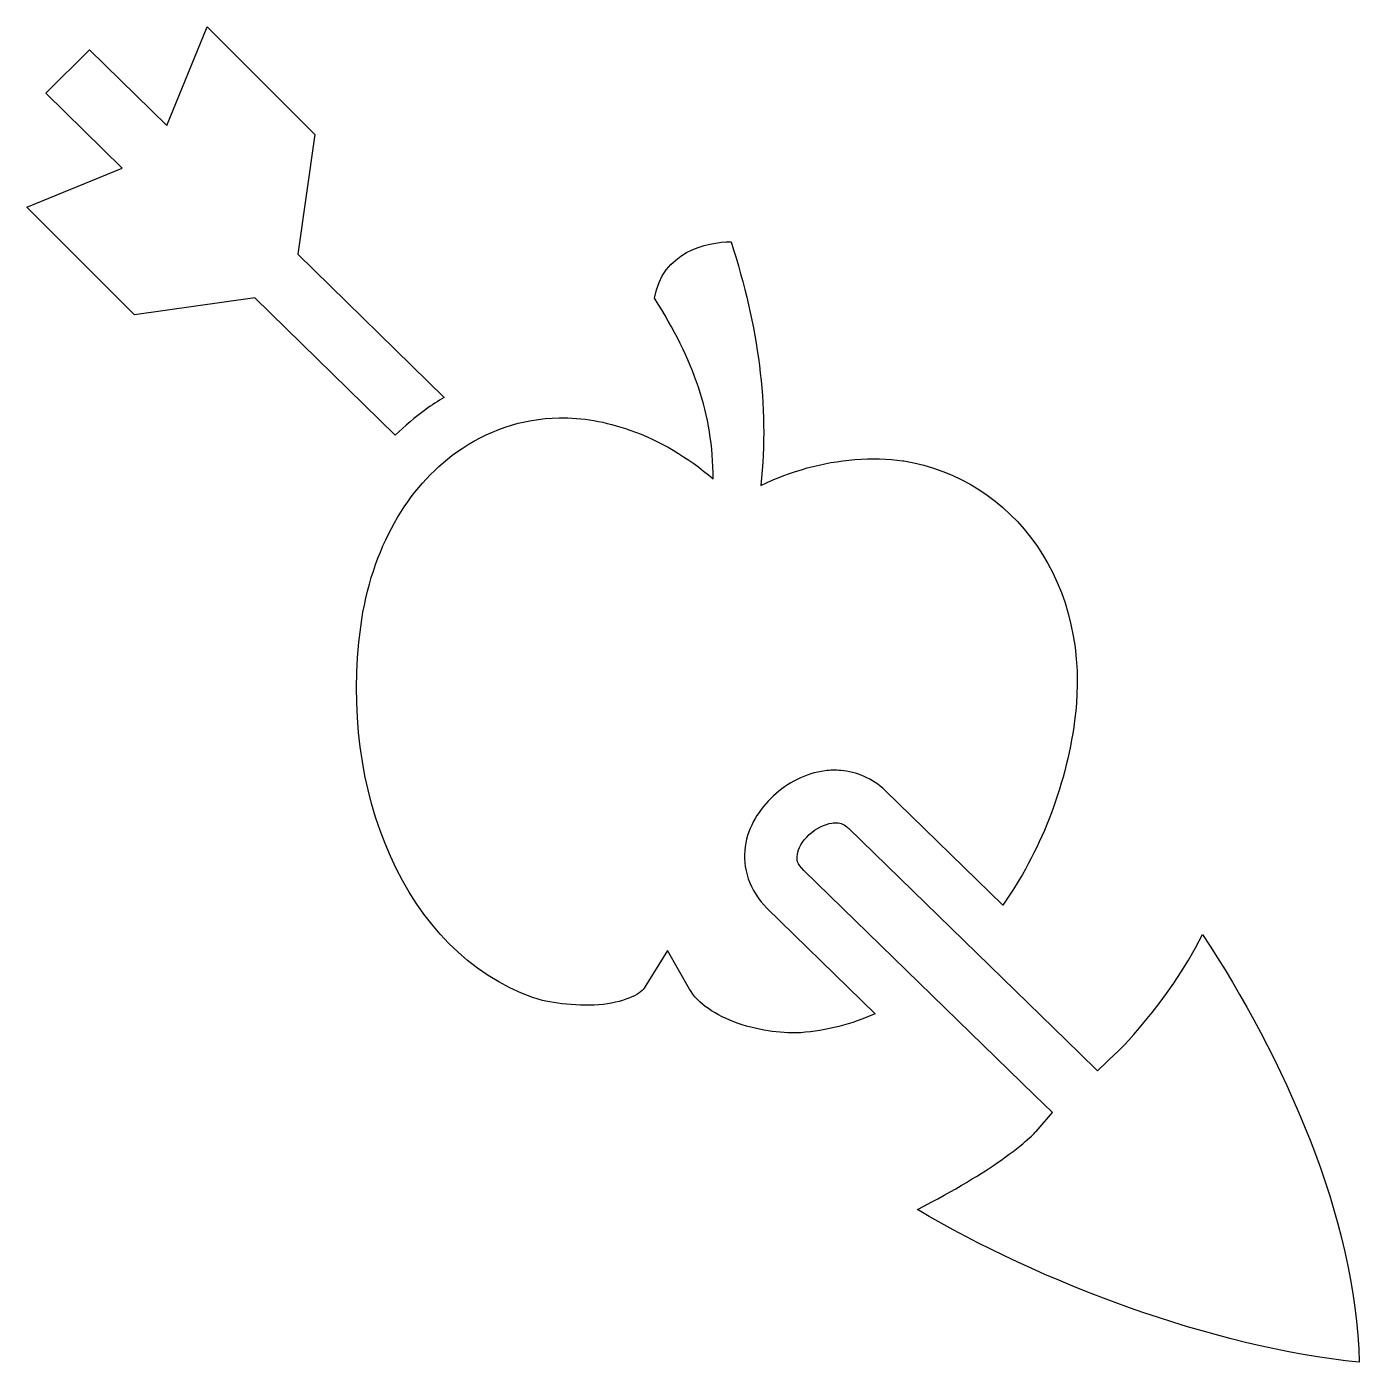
# Model space of a CAD drawing. Header units: centimetres. Extents: x -9.9 to 10, y -9.9 to 10.1.
import ezdxf

# ---------------------------------------------------------------- set-up
doc = ezdxf.new("R2010")
doc.units = ezdxf.units.CM
doc.header["$MEASUREMENT"] = 0
doc.layers.add('Layer 1', color=7, linetype='Continuous')

msp = doc.modelspace()

# ---------------------------------------------------------------- linework, layer by layer
at = {"layer": 'Layer 1'}
for points, knots in [([(-7.18171, 10.07814), (-7.18171, 10.07814), (-7.78395, 8.601), (-7.78395, 8.601), (-7.78395, 8.601), (-7.78395, 8.601), (-8.93961, 9.73287), (-8.93961, 9.73287), (-8.93961, 9.73287), (-8.93961, 9.73287), (-9.58925, 9.08323), (-9.58925, 9.08323), (-9.58925, 9.08323), (-9.58925, 9.08323), (-8.4481, 7.96578), (-8.4481, 7.96578), (-8.4481, 7.96578), (-8.4481, 7.96578), (-9.87658, 7.38336), (-9.87658, 7.38336), (-9.87658, 7.38336), (-9.87658, 7.38336), (-8.26492, 5.7717), (-8.26492, 5.7717), (-8.26492, 5.7717), (-8.26492, 5.7717), (-6.46882, 6.02871), (-6.46882, 6.02871), (-6.46882, 6.02871), (-6.46882, 6.02871), (-4.36835, 3.97167), (-4.36835, 3.97167), (-4.36835, 3.97167), (-4.2254, 4.11344), (-4.07317, 4.2423), (-3.91239, 4.35776), (-3.91239, 4.35776), (-3.82283, 4.42207), (-3.73031, 4.48161), (-3.63577, 4.53697), (-3.63577, 4.53697), (-3.63577, 4.53697), (-5.8245, 6.68096), (-5.8245, 6.68096), (-5.8245, 6.68096), (-5.8245, 6.68096), (-5.57023, 8.46648), (-5.57023, 8.46648), (-5.57023, 8.46648), (-5.57023, 8.46648), (-7.18171, 10.07814), (-7.18171, 10.07814)], [0, 0, 0, 0, 0.07142857, 0.07142857, 0.07142857, 0.07142857, 0.14285714, 0.14285714, 0.14285714, 0.14285714, 0.21428571, 0.21428571, 0.21428571, 0.21428571, 0.28571429, 0.28571429, 0.28571429, 0.28571429, 0.35714286, 0.35714286, 0.35714286, 0.35714286, 0.42857143, 0.42857143, 0.42857143, 0.42857143, 0.5, 0.5, 0.5, 0.5, 0.57142857, 0.57142857, 0.57142857, 0.57142857, 0.64285714, 0.64285714, 0.64285714, 0.64285714, 0.71428571, 0.71428571, 0.71428571, 0.71428571, 0.78571429, 0.78571429, 0.78571429, 0.78571429, 0.85714286, 0.85714286, 0.85714286, 0.85714286, 1, 1, 1, 1]), ([(0.65099, 6.8641), (0.29104, 6.86423), (-0.38141, 6.712), (-0.49151, 6.02074), (-0.49151, 6.02074), (0.09041, 5.09195), (0.38179, 4.3002), (0.38348, 3.31946), (0.38348, 3.31946), (0.00705, 3.64386), (-0.41274, 3.89294), (-0.86048, 4.05078), (-0.86048, 4.05078), (-1.22409, 4.1788), (-1.57776, 4.23733), (-1.91594, 4.23261), (-1.91594, 4.23261), (-2.47973, 4.22472), (-3.00008, 4.04214), (-3.45254, 3.71732), (-3.45254, 3.71732), (-4.17631, 3.19773), (-4.72348, 2.2966), (-4.8849, 1.10691), (-4.8849, 1.10691), (-5.21389, -1.31758), (-4.23231, -3.75485), (-2.30338, -4.43421), (-2.30338, -4.43421), (-2.10266, -4.50493), (-1.68419, -4.56721), (-1.32567, -4.53963), (-1.32567, -4.53963), (-0.96712, -4.51205), (-0.70652, -4.38416), (-0.64833, -4.29059), (-0.64833, -4.29059), (-0.64833, -4.29059), (-0.29918, -3.7279), (-0.29918, -3.7279), (-0.29918, -3.7279), (-0.29918, -3.7279), (0.02897, -4.30375), (0.02897, -4.30375), (0.02897, -4.30375), (0.14822, -4.51362), (0.42307, -4.70194), (0.75637, -4.81769), (0.75637, -4.81769), (1.08971, -4.93344), (1.47006, -4.97316), (1.69334, -4.956), (1.69334, -4.956), (2.07859, -4.92674), (2.45186, -4.82853), (2.80683, -4.67276), (2.80683, -4.67276), (2.80683, -4.67276), (1.18598, -3.09538), (1.18598, -3.09538), (1.18598, -3.09538), (1.18598, -3.09538), (1.18598, -3.09411), (1.18598, -3.09411), (1.18598, -3.09411), (0.92538, -2.83883), (0.81676, -2.48436), (0.86179, -2.17696), (0.86179, -2.17696), (0.90691, -1.86956), (1.07208, -1.61334), (1.28347, -1.41794), (1.28347, -1.41794), (1.4949, -1.22245), (1.76039, -1.08081), (2.05966, -1.04235), (2.05966, -1.04235), (2.13447, -1.03265), (2.21189, -1.03172), (2.29032, -1.03834), (2.29032, -1.03834), (2.52494, -1.05816), (2.76619, -1.15236), (2.95438, -1.33617), (2.95438, -1.33617), (2.95438, -1.33617), (2.95573, -1.33744), (2.95573, -1.33744), (2.95573, -1.33744), (2.95573, -1.33744), (4.71359, -3.0479), (4.71359, -3.0479), (4.71359, -3.0479), (5.2643, -2.26712), (5.64866, -1.31066), (5.78634, -0.29644), (5.78634, -0.29644), (6.06591, 1.76359), (4.84599, 3.33338), (3.23518, 3.58824), (3.23518, 3.58824), (3.23518, 3.58824), (3.21663, 3.59085), (3.21663, 3.59085), (3.21663, 3.59085), (2.99841, 3.62332), (2.75573, 3.62775), (2.49977, 3.60797), (2.49977, 3.60797), (2.02412, 3.57179), (1.54918, 3.44006), (1.09769, 3.22319), (1.09769, 3.22319), (1.22133, 4.44172), (1.06277, 5.5679), (0.65105, 6.86414), (0.65105, 6.86414), (0.65105, 6.86414), (0.65099, 6.8641), (0.65099, 6.8641)], [0, 0, 0, 0, 0.03225806, 0.03225806, 0.03225806, 0.03225806, 0.06451613, 0.06451613, 0.06451613, 0.06451613, 0.09677419, 0.09677419, 0.09677419, 0.09677419, 0.12903226, 0.12903226, 0.12903226, 0.12903226, 0.16129032, 0.16129032, 0.16129032, 0.16129032, 0.19354839, 0.19354839, 0.19354839, 0.19354839, 0.22580645, 0.22580645, 0.22580645, 0.22580645, 0.25806452, 0.25806452, 0.25806452, 0.25806452, 0.29032258, 0.29032258, 0.29032258, 0.29032258, 0.32258065, 0.32258065, 0.32258065, 0.32258065, 0.35483871, 0.35483871, 0.35483871, 0.35483871, 0.38709677, 0.38709677, 0.38709677, 0.38709677, 0.41935484, 0.41935484, 0.41935484, 0.41935484, 0.4516129, 0.4516129, 0.4516129, 0.4516129, 0.48387097, 0.48387097, 0.48387097, 0.48387097, 0.51612903, 0.51612903, 0.51612903, 0.51612903, 0.5483871, 0.5483871, 0.5483871, 0.5483871, 0.58064516, 0.58064516, 0.58064516, 0.58064516, 0.61290323, 0.61290323, 0.61290323, 0.61290323, 0.64516129, 0.64516129, 0.64516129, 0.64516129, 0.67741935, 0.67741935, 0.67741935, 0.67741935, 0.70967742, 0.70967742, 0.70967742, 0.70967742, 0.74193548, 0.74193548, 0.74193548, 0.74193548, 0.77419355, 0.77419355, 0.77419355, 0.77419355, 0.80645161, 0.80645161, 0.80645161, 0.80645161, 0.83870968, 0.83870968, 0.83870968, 0.83870968, 0.87096774, 0.87096774, 0.87096774, 0.87096774, 0.90322581, 0.90322581, 0.90322581, 0.90322581, 0.93548387, 0.93548387, 0.93548387, 0.93548387, 1, 1, 1, 1]), ([(2.22702, -1.81849), (2.21741, -1.81832), (2.20703, -1.81916), (2.19666, -1.81976), (2.19666, -1.81976), (2.18485, -1.8206), (2.17288, -1.82208), (2.15981, -1.82377), (2.15981, -1.82377), (2.05523, -1.83718), (1.92042, -1.9022), (1.81846, -1.99641), (1.81846, -1.99641), (1.7165, -2.09066), (1.65417, -2.20767), (1.64186, -2.29159), (1.64186, -2.29159), (1.62963, -2.37525), (1.6341, -2.42923), (1.73674, -2.53009), (1.73674, -2.53009), (1.73674, -2.53009), (5.18794, -5.89037), (5.18794, -5.89037), (5.18794, -5.89037), (5.18794, -5.89037), (5.45419, -6.14996), (5.45419, -6.14996), (5.45419, -6.14996), (5.45419, -6.14996), (5.21172, -6.43063), (5.21172, -6.43063), (5.21172, -6.43063), (5.21172, -6.43063), (5.04726, -6.61111), (4.68196, -6.86551), (4.68196, -6.86551), (4.40939, -7.05527), (4.0098, -7.30364), (3.43547, -7.59949), (3.43547, -7.59949), (5.28074, -8.69194), (7.84582, -9.65855), (10.04129, -9.88179), (10.04129, -9.88179), (9.99575, -7.72532), (8.90672, -5.31723), (7.69831, -3.49069), (7.69831, -3.49069), (7.15485, -4.55218), (6.4043, -5.26444), (6.4043, -5.26444), (6.4043, -5.26444), (6.4043, -5.26444), (6.12894, -5.52672), (6.12894, -5.52672), (6.12894, -5.52672), (6.12894, -5.52672), (5.85738, -5.26178), (5.85738, -5.26178), (5.85738, -5.26178), (5.85738, -5.26178), (2.40492, -1.90158), (2.40492, -1.90158), (2.40492, -1.90158), (2.40492, -1.90158), (2.40357, -1.90156), (2.40357, -1.90156), (2.40357, -1.90156), (2.40357, -1.90156), (2.40357, -1.90029), (2.40357, -1.90029), (2.40357, -1.90029), (2.34424, -1.8421), (2.29423, -1.81958), (2.22697, -1.81848), (2.22697, -1.81848), (2.22697, -1.81848), (2.22702, -1.81849), (2.22702, -1.81849)], [0, 0, 0, 0, 0.04761905, 0.04761905, 0.04761905, 0.04761905, 0.0952381, 0.0952381, 0.0952381, 0.0952381, 0.14285714, 0.14285714, 0.14285714, 0.14285714, 0.19047619, 0.19047619, 0.19047619, 0.19047619, 0.23809524, 0.23809524, 0.23809524, 0.23809524, 0.28571429, 0.28571429, 0.28571429, 0.28571429, 0.33333333, 0.33333333, 0.33333333, 0.33333333, 0.38095238, 0.38095238, 0.38095238, 0.38095238, 0.42857143, 0.42857143, 0.42857143, 0.42857143, 0.47619048, 0.47619048, 0.47619048, 0.47619048, 0.52380952, 0.52380952, 0.52380952, 0.52380952, 0.57142857, 0.57142857, 0.57142857, 0.57142857, 0.61904762, 0.61904762, 0.61904762, 0.61904762, 0.66666667, 0.66666667, 0.66666667, 0.66666667, 0.71428571, 0.71428571, 0.71428571, 0.71428571, 0.76190476, 0.76190476, 0.76190476, 0.76190476, 0.80952381, 0.80952381, 0.80952381, 0.80952381, 0.85714286, 0.85714286, 0.85714286, 0.85714286, 0.9047619, 0.9047619, 0.9047619, 0.9047619, 1, 1, 1, 1])]:
    msp.add_open_spline(points, degree=3, knots=knots, dxfattribs=at)

doc.saveas('drawing.dxf')
